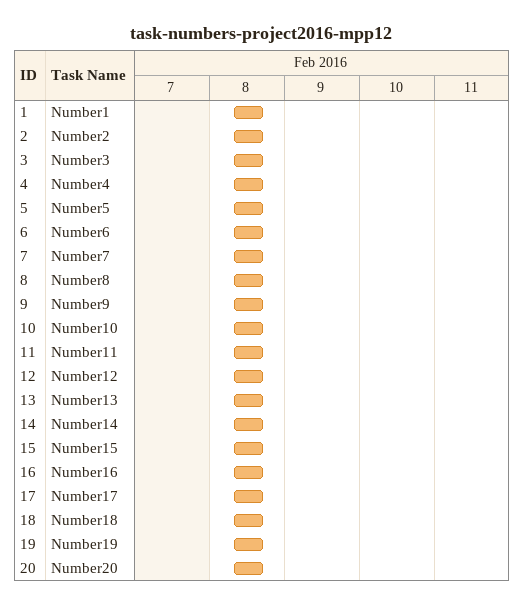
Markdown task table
task-numbers-project2016-mpp12

| ID | Task | Start | Finish |
|---|---|---|---|
| 1 | Number1 | 2016-02-08 | 2016-02-08 |
| 2 | Number2 | 2016-02-08 | 2016-02-08 |
| 3 | Number3 | 2016-02-08 | 2016-02-08 |
| 4 | Number4 | 2016-02-08 | 2016-02-08 |
| 5 | Number5 | 2016-02-08 | 2016-02-08 |
| 6 | Number6 | 2016-02-08 | 2016-02-08 |
| 7 | Number7 | 2016-02-08 | 2016-02-08 |
| 8 | Number8 | 2016-02-08 | 2016-02-08 |
| 9 | Number9 | 2016-02-08 | 2016-02-08 |
| 10 | Number10 | 2016-02-08 | 2016-02-08 |
| 11 | Number11 | 2016-02-08 | 2016-02-08 |
| 12 | Number12 | 2016-02-08 | 2016-02-08 |
| 13 | Number13 | 2016-02-08 | 2016-02-08 |
| 14 | Number14 | 2016-02-08 | 2016-02-08 |
| 15 | Number15 | 2016-02-08 | 2016-02-08 |
| 16 | Number16 | 2016-02-08 | 2016-02-08 |
| 17 | Number17 | 2016-02-08 | 2016-02-08 |
| 18 | Number18 | 2016-02-08 | 2016-02-08 |
| 19 | Number19 | 2016-02-08 | 2016-02-08 |
| 20 | Number20 | 2016-02-08 | 2016-02-08 |
